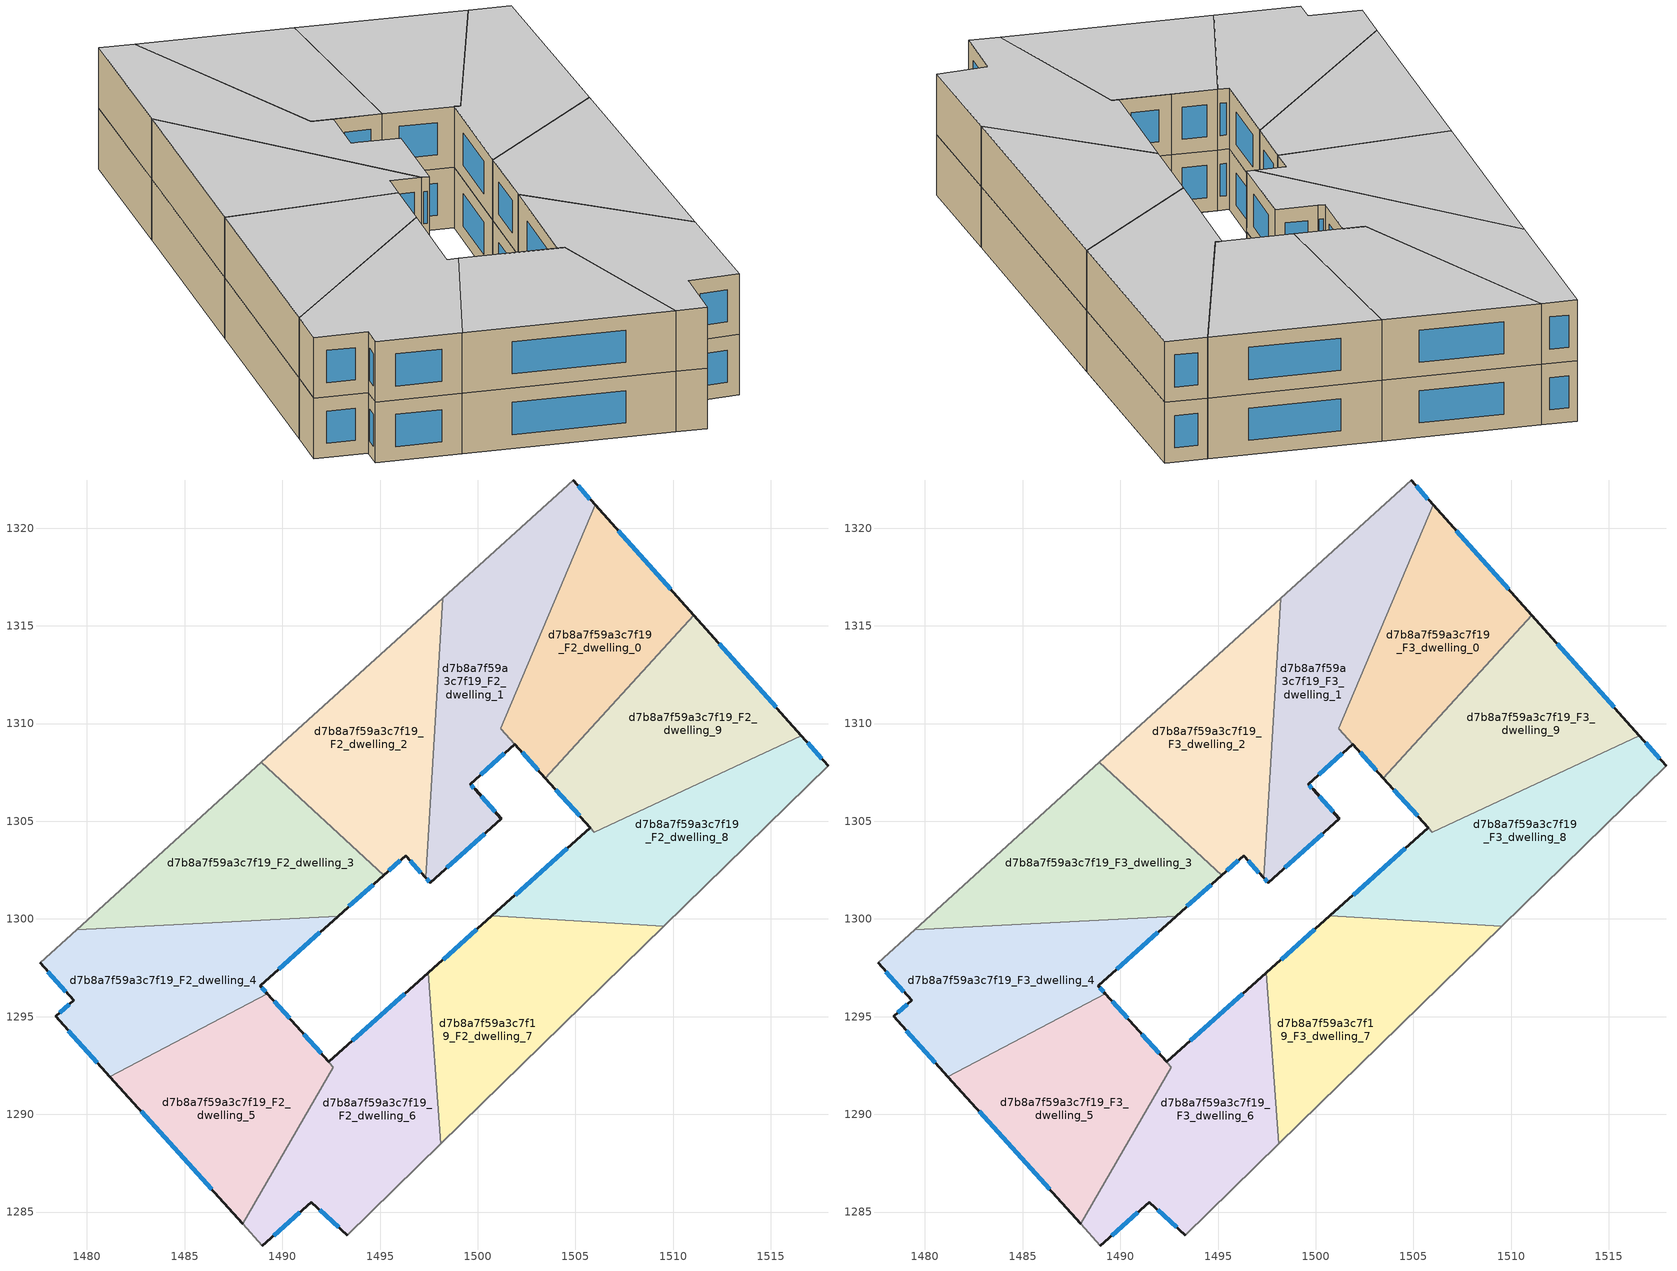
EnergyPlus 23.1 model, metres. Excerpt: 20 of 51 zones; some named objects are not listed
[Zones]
d7b8a7f59a3c7f19_F2_dwelling_0
 floor to d7b8a7f59a3c7f19_F1_dwelling_0 (EU_floor_Construction): 1506.01,1321.2 1511.07,1315.54 1503.47,1307.21 1501.18,1309.75 z6
 wall outside (EU_wall_Construction): 1511.07,1315.54 1506.01,1321.2 / 1501.9,1308.95 1503.47,1307.21 z6:9
 wall to d7b8a7f59a3c7f19_F2_dwelling_9 (EU_wall_Construction): 1503.47,1307.21 1511.07,1315.54 z6:9
 wall to d7b8a7f59a3c7f19_F2_dwelling_1 (EU_wall_Construction): 1506.01,1321.2 1501.18,1309.75 1501.9,1308.95 z6:9
 window (EU_Window_Construction): 1509.88,1316.87 1507.2,1319.87 / 1502.27,1308.54 1503.1,1307.62 z6.7:8.3
d7b8a7f59a3c7f19_F2_dwelling_1
 floor to d7b8a7f59a3c7f19_F1_dwelling_1 (EU_floor_Construction): 1504.88,1322.47 1506.01,1321.2 1501.18,1309.75 1501.9,1308.95 1499.62,1306.91 1499.87,1306.63 1501.22,1305.13 1497.56,1301.85 1497.33,1302.11 1498.21,1316.42 z6
 wall outside (EU_wall_Construction): 1497.33,1302.11 1497.56,1301.85 1501.22,1305.13 1499.87,1306.63 1499.62,1306.91 1501.9,1308.95 / 1506.01,1321.2 1504.88,1322.47 z6:9
 wall to d7b8a7f59a3c7f19_F2_dwelling_2 (EU_wall_Construction): 1498.21,1316.42 1497.33,1302.11 z6:9
 wall adiabatic (EU_wall_Construction): 1504.88,1322.47 1498.21,1316.42 z6:9
 window (EU_Window_Construction): 1499.81,1306.69 1499.68,1306.84 / 1500.9,1305.48 1500.18,1306.28 / 1498.42,1302.62 1500.36,1304.36 / 1497.39,1302.05 1497.51,1301.91 / 1505.75,1321.49 1505.15,1322.17 / 1500.15,1307.39 1501.36,1308.47 z6.7:8.3
d7b8a7f59a3c7f19_F2_dwelling_2
 floor to d7b8a7f59a3c7f19_F1_dwelling_2 (EU_floor_Construction): 1498.21,1316.42 1497.33,1302.11 1496.31,1303.24 1495.2,1302.25 1488.93,1308.01 z6
 wall outside (EU_wall_Construction): 1495.2,1302.25 1496.31,1303.24 1497.33,1302.11 z6:9
 wall to d7b8a7f59a3c7f19_F2_dwelling_3 (EU_wall_Construction): 1488.93,1308.01 1495.2,1302.25 z6:9
 wall adiabatic (EU_wall_Construction): 1498.21,1316.42 1488.93,1308.01 z6:9
 window (EU_Window_Construction): 1496.55,1302.97 1497.09,1302.37 / 1495.46,1302.48 1496.05,1303.01 z6.7:8.3
d7b8a7f59a3c7f19_F2_dwelling_3
 floor to d7b8a7f59a3c7f19_F1_dwelling_3 (EU_floor_Construction): 1495.2,1302.25 1492.86,1300.15 1479.47,1299.45 1488.93,1308.01 z6
 wall outside (EU_wall_Construction): 1492.86,1300.15 1495.2,1302.25 z6:9
 wall to d7b8a7f59a3c7f19_F2_dwelling_4 (EU_wall_Construction): 1479.47,1299.45 1492.86,1300.15 z6:9
 wall adiabatic (EU_wall_Construction): 1488.93,1308.01 1479.47,1299.45 z6:9
 window (EU_Window_Construction): 1493.41,1300.64 1494.65,1301.75 z6.7:8.3
d7b8a7f59a3c7f19_F2_dwelling_4
 floor to d7b8a7f59a3c7f19_F1_dwelling_4 (EU_floor_Construction): 1492.86,1300.15 1488.87,1296.58 1489.24,1296.17 1481.18,1291.92 1478.4,1295.01 1479.32,1295.83 1477.6,1297.75 1479.47,1299.45 z6
 wall outside (EU_wall_Construction): 1477.6,1297.75 1479.32,1295.83 1478.4,1295.01 1481.18,1291.92 / 1489.24,1296.17 1488.87,1296.58 1492.86,1300.15 z6:9
 wall adiabatic (EU_wall_Construction): 1479.47,1299.45 1477.6,1297.75 z6:9
 wall to d7b8a7f59a3c7f19_F2_dwelling_5 (EU_wall_Construction): 1481.18,1291.92 1489.24,1296.17 z6:9
 window (EU_Window_Construction): 1478,1297.3 1478.92,1296.28 / 1489.81,1297.42 1491.92,1299.31 / 1489.15,1296.27 1488.96,1296.48 / 1479.05,1294.29 1480.52,1292.65 / 1479.1,1295.64 1478.61,1295.21 z6.7:8.3
d7b8a7f59a3c7f19_F2_dwelling_5
 floor to d7b8a7f59a3c7f19_F1_dwelling_5 (EU_floor_Construction): 1489.24,1296.17 1492.62,1292.42 1487.97,1284.39 1481.18,1291.92 z6
 wall outside (EU_wall_Construction): 1481.18,1291.92 1487.97,1284.39 / 1490.71,1294.53 1489.24,1296.17 z6:9
 wall to d7b8a7f59a3c7f19_F2_dwelling_6 (EU_wall_Construction): 1487.97,1284.39 1492.62,1292.42 1490.71,1294.53 z6:9
 window (EU_Window_Construction): 1482.77,1290.15 1486.38,1286.16 / 1490.37,1294.92 1489.58,1295.79 z6.7:8.3
d7b8a7f59a3c7f19_F2_dwelling_6
 floor to d7b8a7f59a3c7f19_F1_dwelling_6 (EU_floor_Construction): 1497.46,1297.24 1498.11,1288.49 1493.33,1283.82 1491.48,1285.5 1488.98,1283.26 1487.97,1284.39 1492.62,1292.42 1490.72,1294.53 1492.38,1292.69 z6
 wall outside (EU_wall_Construction): 1497.46,1297.24 1492.38,1292.69 1490.72,1294.53 / 1488.98,1283.26 1491.48,1285.5 1493.33,1283.82 z6:9
 wall to d7b8a7f59a3c7f19_F2_dwelling_7 (EU_wall_Construction): 1498.11,1288.49 1497.46,1297.24 z6:9
 wall adiabatic (EU_wall_Construction): 1493.33,1283.82 1498.11,1288.49 / 1487.97,1284.39 1488.98,1283.26 z6:9
 window (EU_Window_Construction): 1491.99,1293.12 1491.11,1294.1 / 1496.27,1296.17 1493.58,1293.75 / 1491.92,1285.11 1492.9,1284.22 / 1489.57,1283.79 1490.9,1284.98 z6.7:8.3
d7b8a7f59a3c7f19_F2_dwelling_7
 floor to d7b8a7f59a3c7f19_F1_dwelling_7 (EU_floor_Construction): 1509.52,1299.64 1498.11,1288.49 1497.46,1297.24 1500.73,1300.17 z6
 wall outside (EU_wall_Construction): 1500.73,1300.17 1497.46,1297.24 z6:9
 wall to d7b8a7f59a3c7f19_F2_dwelling_8 (EU_wall_Construction): 1509.52,1299.64 1500.73,1300.17 z6:9
 wall adiabatic (EU_wall_Construction): 1498.11,1288.49 1509.52,1299.64 z6:9
 window (EU_Window_Construction): 1499.96,1299.48 1498.23,1297.92 z6.7:8.3
d7b8a7f59a3c7f19_F2_dwelling_8
 floor to d7b8a7f59a3c7f19_F1_dwelling_8 (EU_floor_Construction): 1516.57,1309.38 1517.93,1307.85 1509.52,1299.64 1500.73,1300.17 1505.76,1304.67 1505.97,1304.45 z6
 wall outside (EU_wall_Construction): 1517.93,1307.85 1516.57,1309.38 / 1505.76,1304.67 1500.73,1300.17 z6:9
 wall adiabatic (EU_wall_Construction): 1509.52,1299.64 1517.93,1307.85 z6:9
 wall to d7b8a7f59a3c7f19_F2_dwelling_9 (EU_wall_Construction): 1516.57,1309.38 1505.97,1304.45 1505.76,1304.68 z6:9
 window (EU_Window_Construction): 1517.61,1308.21 1516.89,1309.02 / 1504.58,1303.62 1501.91,1301.23 z6.7:8.3
d7b8a7f59a3c7f19_F2_dwelling_9
 floor to d7b8a7f59a3c7f19_F1_dwelling_9 (EU_floor_Construction): 1511.07,1315.54 1516.57,1309.38 1505.97,1304.45 1505.75,1304.68 1503.47,1307.21 z6
 wall outside (EU_wall_Construction): 1516.57,1309.38 1511.07,1315.54 / 1503.47,1307.21 1505.75,1304.68 z6:9
 window (EU_Window_Construction): 1515.28,1310.83 1512.36,1314.09 / 1504,1306.62 1505.22,1305.27 z6.7:8.3
d7b8a7f59a3c7f19_F3_dwelling_0
 floor to d7b8a7f59a3c7f19_F2_dwelling_0 (EU_floor_Construction): 1506.01,1321.2 1511.07,1315.54 1503.47,1307.21 1501.18,1309.75 z9
 wall outside (EU_wall_Construction): 1511.07,1315.54 1506.01,1321.2 / 1501.9,1308.95 1503.47,1307.21 z9:12
 wall to d7b8a7f59a3c7f19_F3_dwelling_9 (EU_wall_Construction): 1503.47,1307.21 1511.07,1315.54 z9:12
 wall to d7b8a7f59a3c7f19_F3_dwelling_1 (EU_wall_Construction): 1506.01,1321.2 1501.18,1309.75 1501.9,1308.95 z9:12
 window (EU_Window_Construction): 1509.88,1316.87 1507.2,1319.87 / 1502.27,1308.54 1503.1,1307.62 z9.7:11.3
 ceiling to d7b8a7f59a3c7f19_F4_dwelling_0 (EU_floor_Construction): 1503.47,1307.21 1511.07,1315.54 1506.01,1321.2 1501.18,1309.75 z12
d7b8a7f59a3c7f19_F3_dwelling_1
 floor to d7b8a7f59a3c7f19_F2_dwelling_1 (EU_floor_Construction): 1504.88,1322.47 1506.01,1321.2 1501.18,1309.75 1501.9,1308.95 1499.62,1306.91 1499.87,1306.63 1501.22,1305.13 1497.56,1301.85 1497.33,1302.11 1498.21,1316.42 z9
 wall outside (EU_wall_Construction): 1497.33,1302.11 1497.56,1301.85 1501.22,1305.13 1499.87,1306.63 1499.62,1306.91 1501.9,1308.95 / 1506.01,1321.2 1504.88,1322.47 z9:12
 wall to d7b8a7f59a3c7f19_F3_dwelling_2 (EU_wall_Construction): 1498.21,1316.42 1497.33,1302.11 z9:12
 wall adiabatic (EU_wall_Construction): 1504.88,1322.47 1498.21,1316.42 z9:12
 window (EU_Window_Construction): 1499.81,1306.69 1499.68,1306.84 / 1500.9,1305.48 1500.18,1306.28 / 1498.42,1302.62 1500.36,1304.36 / 1497.39,1302.05 1497.51,1301.91 / 1505.75,1321.49 1505.15,1322.17 / 1500.15,1307.39 1501.36,1308.47 z9.7:11.3
 ceiling to d7b8a7f59a3c7f19_F4_dwelling_1 (EU_floor_Construction): 1501.22,1305.13 1499.87,1306.63 1499.62,1306.91 1501.9,1308.95 1501.18,1309.75 1506.01,1321.2 1504.88,1322.47 1498.21,1316.42 1497.33,1302.11 1497.56,1301.85 z12
d7b8a7f59a3c7f19_F3_dwelling_2
 floor to d7b8a7f59a3c7f19_F2_dwelling_2 (EU_floor_Construction): 1498.21,1316.42 1497.33,1302.11 1496.31,1303.24 1495.2,1302.25 1488.93,1308.01 z9
 wall outside (EU_wall_Construction): 1495.2,1302.25 1496.31,1303.24 1497.33,1302.11 z9:12
 wall to d7b8a7f59a3c7f19_F3_dwelling_3 (EU_wall_Construction): 1488.93,1308.01 1495.2,1302.25 z9:12
 wall adiabatic (EU_wall_Construction): 1498.21,1316.42 1488.93,1308.01 z9:12
 window (EU_Window_Construction): 1496.55,1302.97 1497.09,1302.37 / 1495.46,1302.48 1496.05,1303.01 z9.7:11.3
 ceiling to d7b8a7f59a3c7f19_F4_dwelling_2 (EU_floor_Construction): 1497.33,1302.11 1498.21,1316.42 1488.93,1308.01 1495.2,1302.25 1496.31,1303.24 z12
d7b8a7f59a3c7f19_F3_dwelling_3
 floor to d7b8a7f59a3c7f19_F2_dwelling_3 (EU_floor_Construction): 1495.2,1302.25 1492.86,1300.15 1479.47,1299.45 1488.93,1308.01 z9
 wall outside (EU_wall_Construction): 1492.86,1300.15 1495.2,1302.25 z9:12
 wall to d7b8a7f59a3c7f19_F3_dwelling_4 (EU_wall_Construction): 1479.47,1299.45 1492.86,1300.15 z9:12
 wall adiabatic (EU_wall_Construction): 1488.93,1308.01 1479.47,1299.45 z9:12
 window (EU_Window_Construction): 1493.41,1300.64 1494.65,1301.75 z9.7:11.3
 ceiling to d7b8a7f59a3c7f19_F4_dwelling_3 (EU_floor_Construction): 1492.86,1300.15 1495.2,1302.25 1488.93,1308.01 1479.47,1299.45 z12
d7b8a7f59a3c7f19_F3_dwelling_4
 floor to d7b8a7f59a3c7f19_F2_dwelling_4 (EU_floor_Construction): 1492.86,1300.15 1488.87,1296.58 1489.24,1296.17 1481.18,1291.92 1478.4,1295.01 1479.32,1295.83 1477.6,1297.75 1479.47,1299.45 z9
 wall outside (EU_wall_Construction): 1477.6,1297.75 1479.32,1295.83 1478.4,1295.01 1481.18,1291.92 / 1489.24,1296.17 1488.87,1296.58 1492.86,1300.15 z9:12
 wall adiabatic (EU_wall_Construction): 1479.47,1299.45 1477.6,1297.75 z9:12
 wall to d7b8a7f59a3c7f19_F3_dwelling_5 (EU_wall_Construction): 1481.18,1291.92 1489.24,1296.17 z9:12
 window (EU_Window_Construction): 1478,1297.3 1478.92,1296.28 / 1489.81,1297.42 1491.92,1299.31 / 1489.15,1296.27 1488.96,1296.48 / 1479.05,1294.29 1480.52,1292.65 / 1479.1,1295.64 1478.61,1295.21 z9.7:11.3
 ceiling to d7b8a7f59a3c7f19_F4_dwelling_4 (EU_floor_Construction): 1489.24,1296.17 1488.87,1296.58 1492.86,1300.15 1479.47,1299.45 1477.6,1297.75 1479.32,1295.83 1478.4,1295.01 1481.18,1291.92 z12
d7b8a7f59a3c7f19_F3_dwelling_5
 floor to d7b8a7f59a3c7f19_F2_dwelling_5 (EU_floor_Construction): 1489.24,1296.17 1492.62,1292.42 1487.97,1284.39 1481.18,1291.92 z9
 wall outside (EU_wall_Construction): 1481.18,1291.92 1487.97,1284.39 / 1490.71,1294.53 1489.24,1296.17 z9:12
 wall to d7b8a7f59a3c7f19_F3_dwelling_6 (EU_wall_Construction): 1487.97,1284.39 1492.62,1292.42 1490.71,1294.53 z9:12
 window (EU_Window_Construction): 1482.77,1290.15 1486.38,1286.16 / 1490.37,1294.92 1489.58,1295.79 z9.7:11.3
 ceiling to d7b8a7f59a3c7f19_F4_dwelling_5 (EU_floor_Construction): 1487.97,1284.39 1492.62,1292.42 1489.24,1296.17 1481.18,1291.92 z12
d7b8a7f59a3c7f19_F3_dwelling_6
 floor to d7b8a7f59a3c7f19_F2_dwelling_6 (EU_floor_Construction): 1497.46,1297.24 1498.11,1288.49 1493.33,1283.82 1491.48,1285.5 1488.98,1283.26 1487.97,1284.39 1492.62,1292.42 1490.72,1294.53 1492.38,1292.69 z9
 wall outside (EU_wall_Construction): 1497.46,1297.24 1492.38,1292.69 1490.72,1294.53 / 1488.98,1283.26 1491.48,1285.5 1493.33,1283.82 z9:12
 wall to d7b8a7f59a3c7f19_F3_dwelling_7 (EU_wall_Construction): 1498.11,1288.49 1497.46,1297.24 z9:12
 wall adiabatic (EU_wall_Construction): 1493.33,1283.82 1498.11,1288.49 / 1487.97,1284.39 1488.98,1283.26 z9:12
 window (EU_Window_Construction): 1491.99,1293.12 1491.11,1294.1 / 1496.27,1296.17 1493.58,1293.75 / 1491.92,1285.11 1492.9,1284.22 / 1489.57,1283.79 1490.9,1284.98 z9.7:11.3
 ceiling to d7b8a7f59a3c7f19_F4_dwelling_6 (EU_floor_Construction): 1493.33,1283.82 1498.11,1288.49 1497.46,1297.24 1492.38,1292.69 1490.72,1294.53 1492.62,1292.42 1487.97,1284.39 1488.98,1283.26 1491.48,1285.5 z12
d7b8a7f59a3c7f19_F3_dwelling_7
 floor to d7b8a7f59a3c7f19_F2_dwelling_7 (EU_floor_Construction): 1509.52,1299.64 1498.11,1288.49 1497.46,1297.24 1500.73,1300.17 z9
 wall outside (EU_wall_Construction): 1500.73,1300.17 1497.46,1297.24 z9:12
 wall to d7b8a7f59a3c7f19_F3_dwelling_8 (EU_wall_Construction): 1509.52,1299.64 1500.73,1300.17 z9:12
 wall adiabatic (EU_wall_Construction): 1498.11,1288.49 1509.52,1299.64 z9:12
 window (EU_Window_Construction): 1499.96,1299.48 1498.23,1297.92 z9.7:11.3
 ceiling to d7b8a7f59a3c7f19_F4_dwelling_7 (EU_floor_Construction): 1509.52,1299.64 1500.73,1300.17 1497.46,1297.24 1498.11,1288.49 z12
d7b8a7f59a3c7f19_F3_dwelling_8
 floor to d7b8a7f59a3c7f19_F2_dwelling_8 (EU_floor_Construction): 1516.57,1309.38 1517.93,1307.85 1509.52,1299.64 1500.73,1300.17 1505.76,1304.67 1505.97,1304.45 z9
 wall outside (EU_wall_Construction): 1517.93,1307.85 1516.57,1309.38 / 1505.76,1304.67 1500.73,1300.17 z9:12
 wall adiabatic (EU_wall_Construction): 1509.52,1299.64 1517.93,1307.85 z9:12
 wall to d7b8a7f59a3c7f19_F3_dwelling_9 (EU_wall_Construction): 1516.57,1309.38 1505.97,1304.45 1505.76,1304.68 z9:12
 window (EU_Window_Construction): 1517.61,1308.21 1516.89,1309.02 / 1504.58,1303.62 1501.91,1301.23 z9.7:11.3
 ceiling to d7b8a7f59a3c7f19_F4_dwelling_8 (EU_floor_Construction): 1517.93,1307.85 1516.57,1309.38 1505.97,1304.45 1505.76,1304.67 1500.73,1300.17 1509.52,1299.64 z12
d7b8a7f59a3c7f19_F3_dwelling_9
 floor to d7b8a7f59a3c7f19_F2_dwelling_9 (EU_floor_Construction): 1511.07,1315.54 1516.57,1309.38 1505.97,1304.45 1505.75,1304.68 1503.47,1307.21 z9
 wall outside (EU_wall_Construction): 1516.57,1309.38 1511.07,1315.54 / 1503.47,1307.21 1505.75,1304.68 z9:12
 window (EU_Window_Construction): 1515.28,1310.83 1512.36,1314.09 / 1504,1306.62 1505.22,1305.27 z9.7:11.3
 ceiling to d7b8a7f59a3c7f19_F4_dwelling_9 (EU_floor_Construction): 1516.57,1309.38 1511.07,1315.54 1503.47,1307.21 1505.75,1304.68 1505.97,1304.45 z12
[Building]
EU S2 Campaign: North Axis=0; Terrain=City; Solar Distribution=FullExterior
[Site:Location]
Budapest.Ferenc.Liszt.Intl.AP: Latitude=47.437; Longitude=19.256; Time Zone=1; Elevation=185
[SizingPeriod:WeatherFileDays]
AnnualSizingPeriod: Begin Month=1; Begin Day of Month=1; End Month=12; End Day of Month=31; Day of Week for Start Day=Monday; Use Weather File Daylight Saving Period=No; Use Weather File Rain and Snow Indicators=No
[MATERIAL]
EU_InternalMass_Material: Roughness=MediumRough; Thickness=0.1; Conductivity=1; Density=1800; Specific Heat=900; Thermal Absorptance=0.9; Solar Absorptance=0.7; Visible Absorptance=0.7
[MATERIAL:NOMASS] Roughness=MediumRough; Thermal Absorptance=0.9; Solar Absorptance=0.7; Visible Absorptance=0.7
Name | Thermal Resistance
EU_wall_NoMass | 0.832559
EU_floor_NoMass | 0.872794
[WINDOWMATERIAL:SIMPLEGLAZINGSYSTEM]
EU_Window_SimpleGlazing: UFactor=2.79869; Solar Heat Gain Coefficient=0.75; Visible Transmittance=0.75
[CONSTRUCTION]
EU_wall_Construction: EU_wall_NoMass
EU_floor_Construction: EU_floor_NoMass
EU_Window_Construction: EU_Window_SimpleGlazing
EU_InternalMass_Construction: EU_InternalMass_Material
[ZONE] Type=1; Multiplier=1; Ceiling Height=autocalculate; Floor Area=autocalculate; Part of Total Floor Area=Yes
Name | Volume
d7b8a7f59a3c7f19_F2_dwelling_0; d7b8a7f59a3c7f19_F3_dwelling_0 | 185.321
d7b8a7f59a3c7f19_F2_dwelling_1; d7b8a7f59a3c7f19_F3_dwelling_1 | 218.543
d7b8a7f59a3c7f19_F2_dwelling_2; d7b8a7f59a3c7f19_F3_dwelling_2 | 201.931
d7b8a7f59a3c7f19_F2_dwelling_3; d7b8a7f59a3c7f19_F3_dwelling_3 | 201.933
d7b8a7f59a3c7f19_F2_dwelling_4; d7b8a7f59a3c7f19_F3_dwelling_4 | 201.954
d7b8a7f59a3c7f19_F2_dwelling_5; d7b8a7f59a3c7f19_F3_dwelling_5 | 201.28
d7b8a7f59a3c7f19_F2_dwelling_6; d7b8a7f59a3c7f19_F3_dwelling_6 | 202.59
d7b8a7f59a3c7f19_F2_dwelling_7; d7b8a7f59a3c7f19_F3_dwelling_7 | 201.922
d7b8a7f59a3c7f19_F2_dwelling_8; d7b8a7f59a3c7f19_F3_dwelling_8 | 202.512
d7b8a7f59a3c7f19_F2_dwelling_9; d7b8a7f59a3c7f19_F3_dwelling_9 | 201.268
[INTERNALMASS] Construction=EU_InternalMass_Construction
Name | Zone or ZoneList | Surface Area
d7b8a7f59a3c7f19_F2_dwelling_0_EU_InternalMass | d7b8a7f59a3c7f19_F2_dwelling_0 | 61.7746
d7b8a7f59a3c7f19_F2_dwelling_1_EU_InternalMass | d7b8a7f59a3c7f19_F2_dwelling_1 | 72.846
d7b8a7f59a3c7f19_F2_dwelling_2_EU_InternalMass | d7b8a7f59a3c7f19_F2_dwelling_2 | 67.3104
d7b8a7f59a3c7f19_F2_dwelling_3_EU_InternalMass | d7b8a7f59a3c7f19_F2_dwelling_3 | 67.3111
d7b8a7f59a3c7f19_F2_dwelling_4_EU_InternalMass | d7b8a7f59a3c7f19_F2_dwelling_4 | 67.318
d7b8a7f59a3c7f19_F2_dwelling_5_EU_InternalMass | d7b8a7f59a3c7f19_F2_dwelling_5 | 67.0928
d7b8a7f59a3c7f19_F2_dwelling_6_EU_InternalMass | d7b8a7f59a3c7f19_F2_dwelling_6 | 67.5378
d7b8a7f59a3c7f19_F2_dwelling_7_EU_InternalMass | d7b8a7f59a3c7f19_F2_dwelling_7 | 67.3072
d7b8a7f59a3c7f19_F2_dwelling_8_EU_InternalMass | d7b8a7f59a3c7f19_F2_dwelling_8 | 67.5364
d7b8a7f59a3c7f19_F2_dwelling_9_EU_InternalMass | d7b8a7f59a3c7f19_F2_dwelling_9 | 67.0888
d7b8a7f59a3c7f19_F3_dwelling_0_EU_InternalMass | d7b8a7f59a3c7f19_F3_dwelling_0 | 61.7746
d7b8a7f59a3c7f19_F3_dwelling_1_EU_InternalMass | d7b8a7f59a3c7f19_F3_dwelling_1 | 72.846
d7b8a7f59a3c7f19_F3_dwelling_2_EU_InternalMass | d7b8a7f59a3c7f19_F3_dwelling_2 | 67.3104
d7b8a7f59a3c7f19_F3_dwelling_3_EU_InternalMass | d7b8a7f59a3c7f19_F3_dwelling_3 | 67.3111
d7b8a7f59a3c7f19_F3_dwelling_4_EU_InternalMass | d7b8a7f59a3c7f19_F3_dwelling_4 | 67.318
d7b8a7f59a3c7f19_F3_dwelling_5_EU_InternalMass | d7b8a7f59a3c7f19_F3_dwelling_5 | 67.0928
d7b8a7f59a3c7f19_F3_dwelling_6_EU_InternalMass | d7b8a7f59a3c7f19_F3_dwelling_6 | 67.5378
d7b8a7f59a3c7f19_F3_dwelling_7_EU_InternalMass | d7b8a7f59a3c7f19_F3_dwelling_7 | 67.3072
d7b8a7f59a3c7f19_F3_dwelling_8_EU_InternalMass | d7b8a7f59a3c7f19_F3_dwelling_8 | 67.5364
d7b8a7f59a3c7f19_F3_dwelling_9_EU_InternalMass | d7b8a7f59a3c7f19_F3_dwelling_9 | 67.0888
[OTHEREQUIPMENT] Fuel Type=Electricity; Design Level Calculation Method=Watts/Area; Power per Zone Floor Area=1; Fraction Latent=0; Fraction Radiant=0; Fraction Lost=0; Carbon Dioxide Generation Rate=0; EndUse Subcategory=EU_Step8_InternalGains
Name | Zone or ZoneList or Space or SpaceList | Schedule
EU_Step8_InternalGain_d7b8a7f59a3c7f19_F2_dwelling_0_f000 | d7b8a7f59a3c7f19_F2_dwelling_0 | EU_Step8_GainSchedule_d7b8a7f59a3c7f19_F2_dwelling_0_f000
EU_Step8_InternalGain_d7b8a7f59a3c7f19_F2_dwelling_1_f000 | d7b8a7f59a3c7f19_F2_dwelling_1 | EU_Step8_GainSchedule_d7b8a7f59a3c7f19_F2_dwelling_1_f000
EU_Step8_InternalGain_d7b8a7f59a3c7f19_F2_dwelling_2_f000 | d7b8a7f59a3c7f19_F2_dwelling_2 | EU_Step8_GainSchedule_d7b8a7f59a3c7f19_F2_dwelling_2_f000
EU_Step8_InternalGain_d7b8a7f59a3c7f19_F2_dwelling_3_f000 | d7b8a7f59a3c7f19_F2_dwelling_3 | EU_Step8_GainSchedule_d7b8a7f59a3c7f19_F2_dwelling_3_f000
EU_Step8_InternalGain_d7b8a7f59a3c7f19_F2_dwelling_4_f000 | d7b8a7f59a3c7f19_F2_dwelling_4 | EU_Step8_GainSchedule_d7b8a7f59a3c7f19_F2_dwelling_4_f000
EU_Step8_InternalGain_d7b8a7f59a3c7f19_F2_dwelling_5_f000 | d7b8a7f59a3c7f19_F2_dwelling_5 | EU_Step8_GainSchedule_d7b8a7f59a3c7f19_F2_dwelling_5_f000
EU_Step8_InternalGain_d7b8a7f59a3c7f19_F2_dwelling_6_f000 | d7b8a7f59a3c7f19_F2_dwelling_6 | EU_Step8_GainSchedule_d7b8a7f59a3c7f19_F2_dwelling_6_f000
EU_Step8_InternalGain_d7b8a7f59a3c7f19_F2_dwelling_7_f000 | d7b8a7f59a3c7f19_F2_dwelling_7 | EU_Step8_GainSchedule_d7b8a7f59a3c7f19_F2_dwelling_7_f000
EU_Step8_InternalGain_d7b8a7f59a3c7f19_F2_dwelling_8_f000 | d7b8a7f59a3c7f19_F2_dwelling_8 | EU_Step8_GainSchedule_d7b8a7f59a3c7f19_F2_dwelling_8_f000
EU_Step8_InternalGain_d7b8a7f59a3c7f19_F2_dwelling_9_f000 | d7b8a7f59a3c7f19_F2_dwelling_9 | EU_Step8_GainSchedule_d7b8a7f59a3c7f19_F2_dwelling_9_f000
EU_Step8_InternalGain_d7b8a7f59a3c7f19_F3_dwelling_0_f000 | d7b8a7f59a3c7f19_F3_dwelling_0 | EU_Step8_GainSchedule_d7b8a7f59a3c7f19_F3_dwelling_0_f000
EU_Step8_InternalGain_d7b8a7f59a3c7f19_F3_dwelling_1_f000 | d7b8a7f59a3c7f19_F3_dwelling_1 | EU_Step8_GainSchedule_d7b8a7f59a3c7f19_F3_dwelling_1_f000
EU_Step8_InternalGain_d7b8a7f59a3c7f19_F3_dwelling_2_f000 | d7b8a7f59a3c7f19_F3_dwelling_2 | EU_Step8_GainSchedule_d7b8a7f59a3c7f19_F3_dwelling_2_f000
EU_Step8_InternalGain_d7b8a7f59a3c7f19_F3_dwelling_3_f000 | d7b8a7f59a3c7f19_F3_dwelling_3 | EU_Step8_GainSchedule_d7b8a7f59a3c7f19_F3_dwelling_3_f000
EU_Step8_InternalGain_d7b8a7f59a3c7f19_F3_dwelling_4_f000 | d7b8a7f59a3c7f19_F3_dwelling_4 | EU_Step8_GainSchedule_d7b8a7f59a3c7f19_F3_dwelling_4_f000
EU_Step8_InternalGain_d7b8a7f59a3c7f19_F3_dwelling_5_f000 | d7b8a7f59a3c7f19_F3_dwelling_5 | EU_Step8_GainSchedule_d7b8a7f59a3c7f19_F3_dwelling_5_f000
EU_Step8_InternalGain_d7b8a7f59a3c7f19_F3_dwelling_6_f000 | d7b8a7f59a3c7f19_F3_dwelling_6 | EU_Step8_GainSchedule_d7b8a7f59a3c7f19_F3_dwelling_6_f000
EU_Step8_InternalGain_d7b8a7f59a3c7f19_F3_dwelling_7_f000 | d7b8a7f59a3c7f19_F3_dwelling_7 | EU_Step8_GainSchedule_d7b8a7f59a3c7f19_F3_dwelling_7_f000
EU_Step8_InternalGain_d7b8a7f59a3c7f19_F3_dwelling_8_f000 | d7b8a7f59a3c7f19_F3_dwelling_8 | EU_Step8_GainSchedule_d7b8a7f59a3c7f19_F3_dwelling_8_f000
EU_Step8_InternalGain_d7b8a7f59a3c7f19_F3_dwelling_9_f000 | d7b8a7f59a3c7f19_F3_dwelling_9 | EU_Step8_GainSchedule_d7b8a7f59a3c7f19_F3_dwelling_9_f000
[ZONEVENTILATION:DESIGNFLOWRATE] Schedule=EU_AlwaysOn; Design Flow Rate Calculation Method=AirChanges/Hour; Air Changes per Hour=0.475469; Ventilation Type=Natural; Fan Pressure Rise=0; Fan Total Efficiency=1; Constant Term Coefficient=1; Temperature Term Coefficient=0; Velocity Term Coefficient=0; Velocity Squared Term Coefficient=0; Minimum Indoor Temperature=-100; Maximum Indoor Temperature=100; Delta Temperature=-100; Minimum Outdoor Temperature=-100; Maximum Outdoor Temperature=100; Maximum Wind Speed=40
Name | Zone or ZoneList or Space or SpaceList
EU_ConstantAir_d7b8a7f59a3c7f19_F2_dwelling_0 | d7b8a7f59a3c7f19_F2_dwelling_0
EU_ConstantAir_d7b8a7f59a3c7f19_F2_dwelling_1 | d7b8a7f59a3c7f19_F2_dwelling_1
EU_ConstantAir_d7b8a7f59a3c7f19_F2_dwelling_2 | d7b8a7f59a3c7f19_F2_dwelling_2
EU_ConstantAir_d7b8a7f59a3c7f19_F2_dwelling_3 | d7b8a7f59a3c7f19_F2_dwelling_3
EU_ConstantAir_d7b8a7f59a3c7f19_F2_dwelling_4 | d7b8a7f59a3c7f19_F2_dwelling_4
EU_ConstantAir_d7b8a7f59a3c7f19_F2_dwelling_5 | d7b8a7f59a3c7f19_F2_dwelling_5
EU_ConstantAir_d7b8a7f59a3c7f19_F2_dwelling_6 | d7b8a7f59a3c7f19_F2_dwelling_6
EU_ConstantAir_d7b8a7f59a3c7f19_F2_dwelling_7 | d7b8a7f59a3c7f19_F2_dwelling_7
EU_ConstantAir_d7b8a7f59a3c7f19_F2_dwelling_8 | d7b8a7f59a3c7f19_F2_dwelling_8
EU_ConstantAir_d7b8a7f59a3c7f19_F2_dwelling_9 | d7b8a7f59a3c7f19_F2_dwelling_9
EU_ConstantAir_d7b8a7f59a3c7f19_F3_dwelling_0 | d7b8a7f59a3c7f19_F3_dwelling_0
EU_ConstantAir_d7b8a7f59a3c7f19_F3_dwelling_1 | d7b8a7f59a3c7f19_F3_dwelling_1
EU_ConstantAir_d7b8a7f59a3c7f19_F3_dwelling_2 | d7b8a7f59a3c7f19_F3_dwelling_2
EU_ConstantAir_d7b8a7f59a3c7f19_F3_dwelling_3 | d7b8a7f59a3c7f19_F3_dwelling_3
EU_ConstantAir_d7b8a7f59a3c7f19_F3_dwelling_4 | d7b8a7f59a3c7f19_F3_dwelling_4
EU_ConstantAir_d7b8a7f59a3c7f19_F3_dwelling_5 | d7b8a7f59a3c7f19_F3_dwelling_5
EU_ConstantAir_d7b8a7f59a3c7f19_F3_dwelling_6 | d7b8a7f59a3c7f19_F3_dwelling_6
EU_ConstantAir_d7b8a7f59a3c7f19_F3_dwelling_7 | d7b8a7f59a3c7f19_F3_dwelling_7
EU_ConstantAir_d7b8a7f59a3c7f19_F3_dwelling_8 | d7b8a7f59a3c7f19_F3_dwelling_8
EU_ConstantAir_d7b8a7f59a3c7f19_F3_dwelling_9 | d7b8a7f59a3c7f19_F3_dwelling_9
[HVACTEMPLATE:ZONE:IDEALLOADSAIRSYSTEM] System Availability Schedule=EU_AlwaysOn; Maximum Heating Supply Air Temperature=50; Minimum Cooling Supply Air Temperature=13; Maximum Heating Supply Air Humidity Ratio=0.0156; Minimum Cooling Supply Air Humidity Ratio=0.0077; Heating Limit=NoLimit; Cooling Limit=NoLimit; Heating Availability Schedule=EU_AlwaysOn; Cooling Availability Schedule=EU_CoolingOff; Dehumidification Control Type=ConstantSensibleHeatRatio; Cooling Sensible Heat Ratio=0.7; Dehumidification Setpoint=60; Humidification Control Type=None; Humidification Setpoint=30; Outdoor Air Method=None; Outdoor Air Flow Rate per Person=0.00944; Outdoor Air Flow Rate per Zone Floor Area=0; Outdoor Air Flow Rate per Zone=0; Demand Controlled Ventilation Type=None; Outdoor Air Economizer Type=NoEconomizer; Heat Recovery Type=None; Sensible Heat Recovery Effectiveness=0.7; Latent Heat Recovery Effectiveness=0.65
Name | Template Thermostat
d7b8a7f59a3c7f19_F2_dwelling_0 | EU_HeatOnly_d7b8a7f59a3c7f19_F2_dwelling_0
d7b8a7f59a3c7f19_F2_dwelling_1 | EU_HeatOnly_d7b8a7f59a3c7f19_F2_dwelling_1
d7b8a7f59a3c7f19_F2_dwelling_2 | EU_HeatOnly_d7b8a7f59a3c7f19_F2_dwelling_2
d7b8a7f59a3c7f19_F2_dwelling_3 | EU_HeatOnly_d7b8a7f59a3c7f19_F2_dwelling_3
d7b8a7f59a3c7f19_F2_dwelling_4 | EU_HeatOnly_d7b8a7f59a3c7f19_F2_dwelling_4
d7b8a7f59a3c7f19_F2_dwelling_5 | EU_HeatOnly_d7b8a7f59a3c7f19_F2_dwelling_5
d7b8a7f59a3c7f19_F2_dwelling_6 | EU_HeatOnly_d7b8a7f59a3c7f19_F2_dwelling_6
d7b8a7f59a3c7f19_F2_dwelling_7 | EU_HeatOnly_d7b8a7f59a3c7f19_F2_dwelling_7
d7b8a7f59a3c7f19_F2_dwelling_8 | EU_HeatOnly_d7b8a7f59a3c7f19_F2_dwelling_8
d7b8a7f59a3c7f19_F2_dwelling_9 | EU_HeatOnly_d7b8a7f59a3c7f19_F2_dwelling_9
d7b8a7f59a3c7f19_F3_dwelling_0 | EU_HeatOnly_d7b8a7f59a3c7f19_F3_dwelling_0
d7b8a7f59a3c7f19_F3_dwelling_1 | EU_HeatOnly_d7b8a7f59a3c7f19_F3_dwelling_1
d7b8a7f59a3c7f19_F3_dwelling_2 | EU_HeatOnly_d7b8a7f59a3c7f19_F3_dwelling_2
d7b8a7f59a3c7f19_F3_dwelling_3 | EU_HeatOnly_d7b8a7f59a3c7f19_F3_dwelling_3
d7b8a7f59a3c7f19_F3_dwelling_4 | EU_HeatOnly_d7b8a7f59a3c7f19_F3_dwelling_4
d7b8a7f59a3c7f19_F3_dwelling_5 | EU_HeatOnly_d7b8a7f59a3c7f19_F3_dwelling_5
d7b8a7f59a3c7f19_F3_dwelling_6 | EU_HeatOnly_d7b8a7f59a3c7f19_F3_dwelling_6
d7b8a7f59a3c7f19_F3_dwelling_7 | EU_HeatOnly_d7b8a7f59a3c7f19_F3_dwelling_7
d7b8a7f59a3c7f19_F3_dwelling_8 | EU_HeatOnly_d7b8a7f59a3c7f19_F3_dwelling_8
d7b8a7f59a3c7f19_F3_dwelling_9 | EU_HeatOnly_d7b8a7f59a3c7f19_F3_dwelling_9
[SIZING:ZONE] Zone Cooling Design Supply Air Temperature Input Method=SupplyAirTemperature; Zone Cooling Design Supply Air Temperature=13; Zone Heating Design Supply Air Temperature Input Method=SupplyAirTemperature; Zone Heating Design Supply Air Temperature=50; Zone Cooling Design Supply Air Humidity Ratio=0.008; Zone Heating Design Supply Air Humidity Ratio=0.008; Cooling Design Air Flow Method=DesignDay; Cooling Design Air Flow Rate=0; Cooling Minimum Air Flow per Zone Floor Area=0.000762; Cooling Minimum Air Flow=0; Cooling Minimum Air Flow Fraction=0.2; Heating Design Air Flow Method=DesignDay; Heating Design Air Flow Rate=0; Heating Maximum Air Flow per Zone Floor Area=0.002032; Heating Maximum Air Flow=0.141576; Heating Maximum Air Flow Fraction=0.3; Account for Dedicated Outdoor Air System=No; Dedicated Outdoor Air System Control Strategy=NeutralSupplyAir; Dedicated Outdoor Air Low Setpoint Temperature for Design=autosize; Dedicated Outdoor Air High Setpoint Temperature for Design=autosize; Zone Load Sizing Method=Sensible Load Only No Latent Load; Zone Latent Cooling Design Supply Air Humidity Ratio Input Method=HumidityRatioDifference; Zone Cooling Design Supply Air Humidity Ratio Difference=0.005; Zone Latent Heating Design Supply Air Humidity Ratio Input Method=HumidityRatioDifference; Zone Humidification Design Supply Air Humidity Ratio Difference=0.005
d7b8a7f59a3c7f19_F2_dwelling_0; d7b8a7f59a3c7f19_F2_dwelling_1; d7b8a7f59a3c7f19_F2_dwelling_2; d7b8a7f59a3c7f19_F2_dwelling_3; d7b8a7f59a3c7f19_F2_dwelling_4; d7b8a7f59a3c7f19_F2_dwelling_5; d7b8a7f59a3c7f19_F2_dwelling_6; d7b8a7f59a3c7f19_F2_dwelling_7; d7b8a7f59a3c7f19_F2_dwelling_8; d7b8a7f59a3c7f19_F2_dwelling_9; d7b8a7f59a3c7f19_F3_dwelling_0; d7b8a7f59a3c7f19_F3_dwelling_1; d7b8a7f59a3c7f19_F3_dwelling_2; d7b8a7f59a3c7f19_F3_dwelling_3; d7b8a7f59a3c7f19_F3_dwelling_4; d7b8a7f59a3c7f19_F3_dwelling_5; d7b8a7f59a3c7f19_F3_dwelling_6; d7b8a7f59a3c7f19_F3_dwelling_7; d7b8a7f59a3c7f19_F3_dwelling_8; d7b8a7f59a3c7f19_F3_dwelling_9
[SCHEDULE:CONSTANT]
Name | Hourly Value
EU_AlwaysOn | 1
EU_CoolingOff | 0
[SCHEDULE:FILE] Column Number=1; Rows to Skip at Top=0; Number of Hours of Data=8760; Column Separator=Comma; Interpolate to Timestep=No; Minutes per Item=60; Adjust Schedule for Daylight Savings=Yes
Name | File
EU_Step8_GainSchedule_d7b8a7f59a3c7f19_F2_dwelling_0_f000 | ../../schedules/d7b8a7f59a3c7f19/d7b8a7f59a3c7f19_F2_dwelling_0_f000_gain.csv
EU_Step8_GainSchedule_d7b8a7f59a3c7f19_F2_dwelling_1_f000 | ../../schedules/d7b8a7f59a3c7f19/d7b8a7f59a3c7f19_F2_dwelling_1_f000_gain.csv
EU_Step8_GainSchedule_d7b8a7f59a3c7f19_F2_dwelling_2_f000 | ../../schedules/d7b8a7f59a3c7f19/d7b8a7f59a3c7f19_F2_dwelling_2_f000_gain.csv
EU_Step8_GainSchedule_d7b8a7f59a3c7f19_F2_dwelling_3_f000 | ../../schedules/d7b8a7f59a3c7f19/d7b8a7f59a3c7f19_F2_dwelling_3_f000_gain.csv
EU_Step8_GainSchedule_d7b8a7f59a3c7f19_F2_dwelling_4_f000 | ../../schedules/d7b8a7f59a3c7f19/d7b8a7f59a3c7f19_F2_dwelling_4_f000_gain.csv
EU_Step8_GainSchedule_d7b8a7f59a3c7f19_F2_dwelling_5_f000 | ../../schedules/d7b8a7f59a3c7f19/d7b8a7f59a3c7f19_F2_dwelling_5_f000_gain.csv
EU_Step8_GainSchedule_d7b8a7f59a3c7f19_F2_dwelling_6_f000 | ../../schedules/d7b8a7f59a3c7f19/d7b8a7f59a3c7f19_F2_dwelling_6_f000_gain.csv
EU_Step8_GainSchedule_d7b8a7f59a3c7f19_F2_dwelling_7_f000 | ../../schedules/d7b8a7f59a3c7f19/d7b8a7f59a3c7f19_F2_dwelling_7_f000_gain.csv
EU_Step8_GainSchedule_d7b8a7f59a3c7f19_F2_dwelling_8_f000 | ../../schedules/d7b8a7f59a3c7f19/d7b8a7f59a3c7f19_F2_dwelling_8_f000_gain.csv
EU_Step8_GainSchedule_d7b8a7f59a3c7f19_F2_dwelling_9_f000 | ../../schedules/d7b8a7f59a3c7f19/d7b8a7f59a3c7f19_F2_dwelling_9_f000_gain.csv
EU_Step8_GainSchedule_d7b8a7f59a3c7f19_F3_dwelling_0_f000 | ../../schedules/d7b8a7f59a3c7f19/d7b8a7f59a3c7f19_F3_dwelling_0_f000_gain.csv
EU_Step8_GainSchedule_d7b8a7f59a3c7f19_F3_dwelling_1_f000 | ../../schedules/d7b8a7f59a3c7f19/d7b8a7f59a3c7f19_F3_dwelling_1_f000_gain.csv
EU_Step8_GainSchedule_d7b8a7f59a3c7f19_F3_dwelling_2_f000 | ../../schedules/d7b8a7f59a3c7f19/d7b8a7f59a3c7f19_F3_dwelling_2_f000_gain.csv
EU_Step8_GainSchedule_d7b8a7f59a3c7f19_F3_dwelling_3_f000 | ../../schedules/d7b8a7f59a3c7f19/d7b8a7f59a3c7f19_F3_dwelling_3_f000_gain.csv
EU_Step8_GainSchedule_d7b8a7f59a3c7f19_F3_dwelling_4_f000 | ../../schedules/d7b8a7f59a3c7f19/d7b8a7f59a3c7f19_F3_dwelling_4_f000_gain.csv
EU_Step8_GainSchedule_d7b8a7f59a3c7f19_F3_dwelling_5_f000 | ../../schedules/d7b8a7f59a3c7f19/d7b8a7f59a3c7f19_F3_dwelling_5_f000_gain.csv
EU_Step8_GainSchedule_d7b8a7f59a3c7f19_F3_dwelling_6_f000 | ../../schedules/d7b8a7f59a3c7f19/d7b8a7f59a3c7f19_F3_dwelling_6_f000_gain.csv
EU_Step8_GainSchedule_d7b8a7f59a3c7f19_F3_dwelling_7_f000 | ../../schedules/d7b8a7f59a3c7f19/d7b8a7f59a3c7f19_F3_dwelling_7_f000_gain.csv
EU_Step8_GainSchedule_d7b8a7f59a3c7f19_F3_dwelling_8_f000 | ../../schedules/d7b8a7f59a3c7f19/d7b8a7f59a3c7f19_F3_dwelling_8_f000_gain.csv
EU_Step8_GainSchedule_d7b8a7f59a3c7f19_F3_dwelling_9_f000 | ../../schedules/d7b8a7f59a3c7f19/d7b8a7f59a3c7f19_F3_dwelling_9_f000_gain.csv
